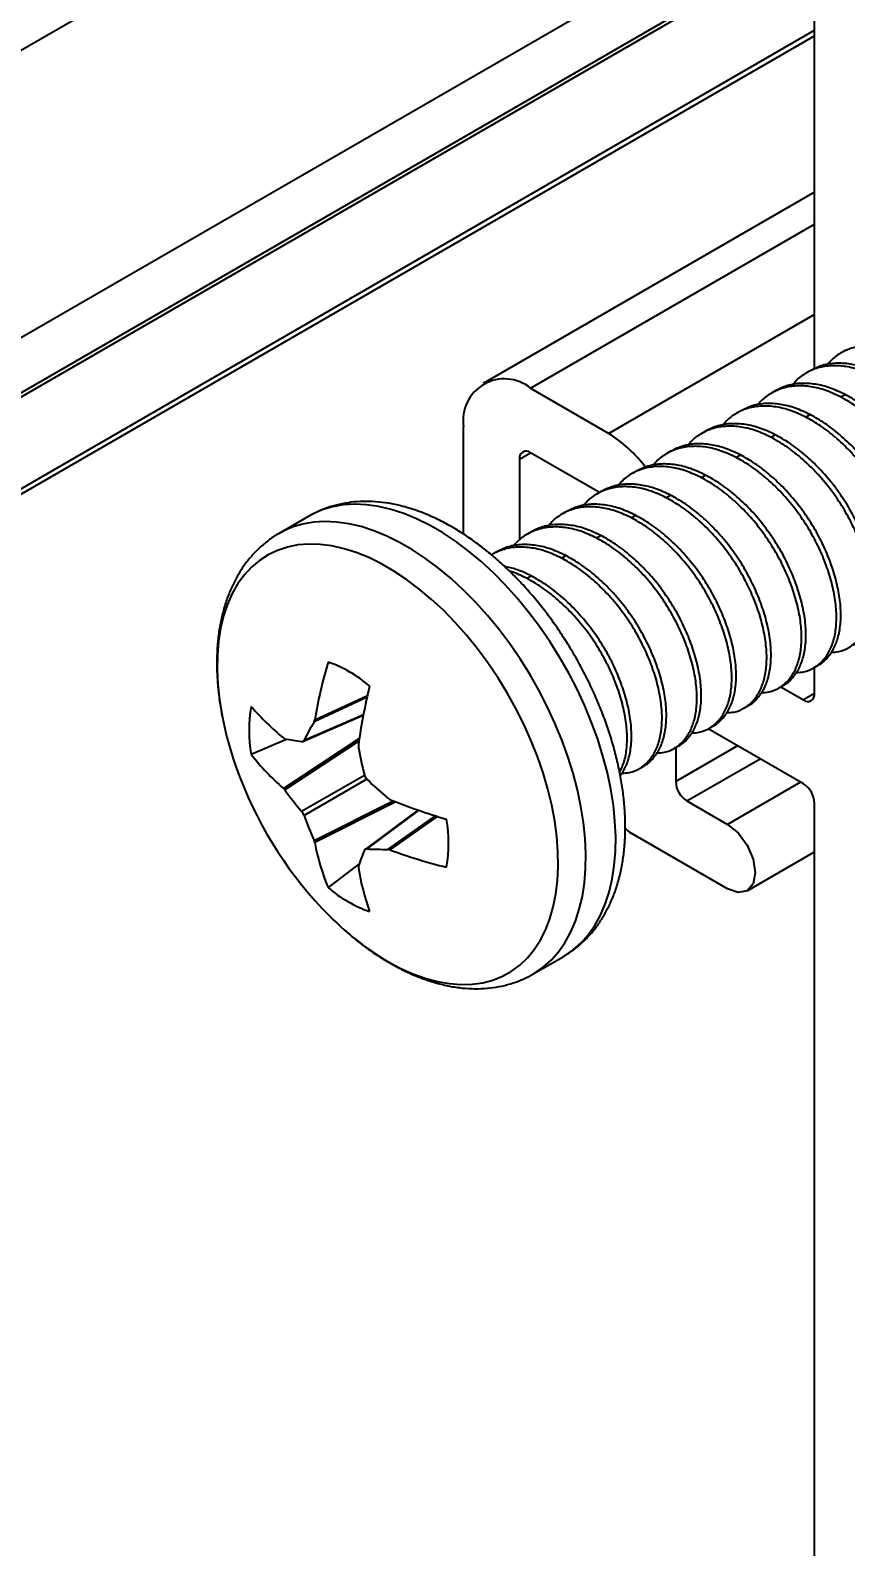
# Model space of a CAD drawing. Extents: x 0 to 11.1, y -12.5 to 0.1.
# Drawn here: x 7.854 to 8.37, y -9.421 to -8.462 of the extents above; entities that cross this region are included whole.
import ezdxf
from ezdxf import colors
from ezdxf.entities.mleader import LeaderData, LeaderLine
from ezdxf.math import Vec2, Vec3

# ---------------------------------------------------------------- set-up
doc = ezdxf.new("R2010")
doc.units = 0
doc.header["$LTSCALE"] = 0.5
doc.header["$MEASUREMENT"] = 0
for name, color, linetype in [('Dimension', 10, 'CONTINUOUS'), ('FAB DWG', 221, 'CONTINUOUS'), ('Hardware', 242, 'CONTINUOUS'), ('Housing', 150, 'CONTINUOUS')]:
    doc.layers.add(name, color=color, linetype=linetype)
doc.styles.get("Standard").update_dxf_attribs({"font": 'arial.ttf'})

msp = doc.modelspace()

# ---------------------------------------------------------------- linework, layer by layer
at = {"layer": 'Dimension', "transparency": 16777216}
msp.add_open_spline([(7.91004, -4.92992), (9.6778, -5.28348), (9.98841, -6.83651), (10.29902, -8.38954), (11.12317, -8.82858)], degree=3, knots=[0, 0, 0, 0, 1, 1.757055, 1.757055, 1.757055, 1.757055], dxfattribs=at)
at = {"layer": 'Hardware', "linetype": 'Continuous', "lineweight": 25, "transparency": 16777216}
for p, q in [((8.37034, -8.66402), (8.36758, -8.66561)), ((8.34825, -8.67678), (8.34548, -8.67837)), ((8.32615, -8.68953), (8.32339, -8.69113)), ((8.36718, -8.69357), (8.36994, -8.69198)), ((8.30405, -8.70229), (8.30129, -8.70388)), ((8.34508, -8.70633), (8.34784, -8.70474)), ((8.28196, -8.71505), (8.27919, -8.71664)), ((8.32298, -8.71909), (8.32575, -8.71749)), ((8.25986, -8.7278), (8.2571, -8.7294)), ((8.30089, -8.73184), (8.30365, -8.73025)), ((8.23776, -8.74056), (8.235, -8.74215)), ((8.27879, -8.7446), (8.28155, -8.74301)), ((8.21566, -8.75331), (8.2129, -8.75491)), ((8.25669, -8.75736), (8.25945, -8.75576)), ((8.03036, -8.76907), (8.01145, -8.77998)), ((8.19357, -8.76607), (8.1908, -8.76767)), ((8.2346, -8.77011), (8.23736, -8.76852)), ((8.17147, -8.77883), (8.16871, -8.78042)), ((8.2125, -8.78287), (8.21526, -8.78127)), ((8.14937, -8.79158), (8.14661, -8.79318)), ((8.1904, -8.79563), (8.19316, -8.79403)), ((8.1683, -8.80838), (8.17107, -8.80679)), ((8.35014, -8.86505), (8.3529, -8.86346)), ((8.32804, -8.87781), (8.3308, -8.87621)), ((8.06716, -8.88363), (8.03366, -8.89924)), ((8.03408, -8.89803), (8.06741, -8.88249)), ((8.02649, -8.91164), (8.0648, -8.89508)), ((8.02728, -8.91085), (8.06489, -8.89459)), ((8.30594, -8.89056), (8.30871, -8.88897)), ((8.28385, -8.90332), (8.28661, -8.90172)), ((8.01667, -8.91019), (7.99382, -8.91984)), ((8.01425, -8.94138), (8.0623, -8.90982)), ((8.06205, -8.91157), (8.01514, -8.94238)), ((8.26175, -8.91608), (8.26451, -8.91448)), ((8.02575, -8.95588), (8.0655, -8.93293)), ((8.06703, -8.93557), (8.02728, -8.95852)), ((8.23965, -8.92883), (8.24241, -8.92724)), ((8.03366, -8.97445), (8.08381, -8.94924)), ((8.08545, -8.94989), (8.03408, -8.97572)), ((8.09946, -8.95509), (8.06595, -8.97999)), ((8.09993, -8.95526), (8.06703, -8.9797)), ((8.08027, -8.97998), (8.11055, -8.95877)), ((8.11166, -8.95912), (8.08153, -8.98023)), ((8.06229, -8.98924), (8.04252, -9.00419)), ((8.17244, -9.05885), (8.19135, -9.04794))]:
    msp.add_line(p, q, dxfattribs=at)
at = {"layer": 'Hardware', "linetype": 'Continuous', "lineweight": 25, "transparency": 16777216, "flags": 128}
for points in [[(8.19135, -9.04794), (8.19208, -9.04751), (8.19762, -9.0437), (8.20271, -9.03919), (8.20733, -9.03399), (8.21144, -9.02815), (8.21502, -9.02168), (8.21806, -9.01461), (8.22055, -9.007), (8.22246, -8.99887), (8.22379, -8.99027), (8.22453, -8.98124), (8.22468, -8.97184), (8.22423, -8.9621), (8.2232, -8.95209), (8.22158, -8.94185), (8.21938, -8.93143), (8.21661, -8.9209), (8.2133, -8.9103), (8.20945, -8.89969), (8.20508, -8.88912), (8.20023, -8.87866), (8.1949, -8.86836), (8.18914, -8.85826), (8.18298, -8.84842), (8.17643, -8.8389), (8.16955, -8.82974), (8.16235, -8.82099), (8.15489, -8.8127), (8.1472, -8.80491), (8.13932, -8.79765), (8.1313, -8.79098), (8.12316, -8.78492), (8.11496, -8.7795), (8.10674, -8.77475), (8.09855, -8.77071), (8.09041, -8.76738), (8.08238, -8.76478), (8.0745, -8.76294), (8.06681, -8.76185), (8.05935, -8.76153), (8.05216, -8.76198), (8.04528, -8.76318), (8.03873, -8.76515), (8.03256, -8.76787), (8.03036, -8.76907)], [(8.17256, -9.05879), (8.17317, -9.05842), (8.17872, -9.05461), (8.18381, -9.0501), (8.18842, -9.04491), (8.19253, -9.03906), (8.19612, -9.03259), (8.19916, -9.02553), (8.20164, -9.01791), (8.20355, -9.00978), (8.20488, -9.00118), (8.20562, -8.99216), (8.20577, -8.98275), (8.20533, -8.97302), (8.20429, -8.963), (8.20267, -8.95276), (8.20047, -8.94235), (8.19771, -8.93181), (8.19439, -8.92121), (8.19054, -8.9106), (8.18618, -8.90004), (8.18132, -8.88958), (8.176, -8.87927), (8.17024, -8.86917), (8.16407, -8.85934), (8.15753, -8.84981), (8.15064, -8.84065), (8.14345, -8.83191), (8.13599, -8.82361), (8.1283, -8.81582), (8.12042, -8.80857), (8.11239, -8.80189), (8.10426, -8.79583), (8.09606, -8.79041), (8.08784, -8.78567), (8.07964, -8.78162), (8.0715, -8.77829), (8.06348, -8.7757), (8.0556, -8.77385), (8.04791, -8.77277), (8.04045, -8.77244), (8.03325, -8.77289), (8.02637, -8.7741), (8.01983, -8.77607), (8.01366, -8.77878), (8.01165, -8.77987)], [(8.08025, -9.05089), (8.08823, -9.05515), (8.09616, -9.05871), (8.104, -9.06155), (8.11172, -9.06365), (8.11926, -9.06499), (8.1266, -9.06558), (8.13367, -9.0654), (8.14046, -9.06447), (8.14692, -9.06278), (8.15301, -9.06034), (8.15871, -9.05717), (8.16397, -9.05329), (8.16878, -9.04871), (8.17311, -9.04346), (8.17693, -9.03758), (8.18022, -9.03108), (8.18297, -9.02401), (8.18515, -9.0164), (8.18676, -9.00831), (8.18779, -8.99976), (8.18823, -8.99081), (8.18809, -8.98151), (8.18735, -8.97191), (8.18603, -8.96206), (8.18413, -8.95201), (8.18166, -8.94182), (8.17864, -8.93154), (8.17508, -8.92124), (8.17101, -8.91096), (8.16644, -8.90077), (8.1614, -8.89071), (8.15591, -8.88085), (8.15001, -8.87123), (8.14373, -8.86192), (8.13711, -8.85296), (8.13017, -8.84439), (8.12296, -8.83627), (8.11552, -8.82865), (8.10788, -8.82155), (8.10009, -8.81503), (8.0922, -8.80912), (8.08424, -8.80384), (8.07626, -8.79923), (8.0683, -8.79532), (8.0604, -8.79212), (8.05262, -8.78965), (8.04498, -8.78793), (8.03754, -8.78696), (8.03033, -8.78676), (8.02339, -8.78731), (8.01677, -8.78862), (8.01049, -8.79069), (8.00459, -8.79349), (7.9991, -8.79702), (7.99406, -8.80126), (7.98949, -8.80617), (7.98541, -8.81174), (7.98185, -8.81794), (7.97883, -8.82473), (7.97637, -8.83207), (7.97447, -8.83993), (7.97315, -8.84825), (7.97241, -8.85701), (7.97226, -8.86614), (7.97271, -8.8756), (7.97374, -8.88533), (7.97535, -8.89529), (7.97618, -8.89944)]]:
    msp.add_lwpolyline(points, dxfattribs=at)
at = {"layer": 'Hardware', "linetype": 'Continuous', "lineweight": 25, "transparency": 16777216}
for centre, radius, start, end in [((8.33494, -8.94807), 0.305, 163.48709, 170.55642), ((8.01445, -8.94036), 0.08382, 49.57588, 70.4295), ((8.43588, -8.96544), 0.37769, 166.38813, 172.16974), ((8.07628, -8.90467), 0.08384, 169.57488, 190.42512), ((8.1151, -8.78591), 0.15949, 220.50261, 230.77939), ((8.19067, -8.85388), 0.21928, 191.9912, 198.28578), ((8.25915, -9.0308), 0.26106, 149.73919, 152.64784), ((8.0528, -8.71992), 0.19371, 258.78961, 261.97261), ((8.38578, -8.85507), 0.32961, 190.5576, 193.66222), ((8.22388, -8.84325), 0.25415, 198.21101, 221.78361), ((8.11257, -8.82771), 0.15029, 217.807, 229.14315), ((8.29458, -8.69712), 0.3296, 226.33839, 229.44298), ((8.22171, -8.79094), 0.25614, 216.24621, 220.08722), ((8.22405, -8.59852), 0.37771, 247.83263, 253.6137), ((8.26812, -8.87127), 0.25616, 199.91328, 203.75413), ((8.03504, -8.97606), 0.08384, 349.57488, 10.42512), ((8.18171, -8.9474), 0.15033, 190.85914, 202.19415), ((8.24513, -9.05303), 0.19369, 158.03515, 161.21889), ((8.07906, -8.71889), 0.26109, 267.35874, 270.2668), ((8.18862, -8.69464), 0.305, 249.44617, 256.51507), ((8.21917, -8.96611), 0.15953, 189.22321, 199.49908), ((8.19659, -8.86816), 0.2172, 221.68335, 228.53644), ((8.09687, -8.94038), 0.08382, 229.57588, 250.4295), ((8.16787, -8.90141), 0.17327, 228.37008, 239.62129)]:
    msp.add_arc(centre, radius, start, end, dxfattribs=at)
for points, knots in [([(8.41137, -8.66806), (8.40825, -8.6666), (8.40192, -8.66365), (8.39249, -8.66135), (8.38335, -8.66079), (8.37481, -8.66216), (8.3673, -8.66547), (8.36199, -8.66919), (8.35965, -8.67226), (8.359, -8.67311)], [0, 0, 0, 0, 0.151926, 0.308348, 0.467462, 0.627264, 0.785696, 0.940807, 1, 1, 1, 1]), ([(8.38927, -8.68082), (8.38616, -8.67936), (8.37982, -8.6764), (8.3704, -8.67411), (8.36125, -8.67355), (8.35271, -8.67491), (8.3452, -8.67823), (8.33989, -8.68195), (8.33755, -8.68501), (8.3369, -8.68586)], [0, 0, 0, 0, 0.151926, 0.308348, 0.467462, 0.627264, 0.785696, 0.940807, 1, 1, 1, 1]), ([(8.39204, -8.67922), (8.38892, -8.67777), (8.38259, -8.67481), (8.37316, -8.67251), (8.36402, -8.67197), (8.35552, -8.67324), (8.35065, -8.67563), (8.34826, -8.6768)], [0, 0, 0, 0, 0.194506, 0.394769, 0.598478, 0.803067, 1, 1, 1, 1]), ([(8.36718, -8.69357), (8.36406, -8.69212), (8.35773, -8.68916), (8.3483, -8.68686), (8.33915, -8.6863), (8.33061, -8.68767), (8.3231, -8.69099), (8.31779, -8.69471), (8.31545, -8.69777), (8.31481, -8.69862)], [0, 0, 0, 0, 0.151926, 0.308348, 0.467462, 0.627264, 0.785696, 0.940807, 1, 1, 1, 1]), ([(8.36994, -8.69198), (8.36682, -8.69052), (8.36049, -8.68757), (8.35106, -8.68526), (8.34192, -8.68473), (8.33342, -8.68599), (8.32855, -8.68839), (8.32616, -8.68956)], [0, 0, 0, 0, 0.194506, 0.394769, 0.598478, 0.803067, 1, 1, 1, 1]), ([(8.40531, -8.82972), (8.40697, -8.82964), (8.4111, -8.82943), (8.41671, -8.82696), (8.42204, -8.82273), (8.42622, -8.81687), (8.42917, -8.80959), (8.43078, -8.80088), (8.43093, -8.79096), (8.4296, -8.78017), (8.42686, -8.76895), (8.42286, -8.75766), (8.41769, -8.74642), (8.4113, -8.73538), (8.40373, -8.72473), (8.39521, -8.71486), (8.38605, -8.70621), (8.37663, -8.6989), (8.3703, -8.69533), (8.36718, -8.69357)], [0, 0, 0, 0, 0.0407131, 0.1015725, 0.1611559, 0.2190628, 0.2780689, 0.3385827, 0.3998797, 0.4611766, 0.5216904, 0.5806966, 0.6386035, 0.6981869, 0.7590462, 0.8204315, 0.8815527, 0.9416399, 1, 1, 1, 1]), ([(8.41918, -8.82516), (8.41924, -8.82514), (8.4214, -8.82428), (8.42473, -8.821), (8.429, -8.81532), (8.43192, -8.80799), (8.43354, -8.79929), (8.4337, -8.78936), (8.43236, -8.77858), (8.42962, -8.76735), (8.42562, -8.75606), (8.42046, -8.74482), (8.41406, -8.73378), (8.40649, -8.72313), (8.39797, -8.71327), (8.38882, -8.70461), (8.37939, -8.69731), (8.37306, -8.69374), (8.36994, -8.69198)], [0, 0, 0, 0, 0.001968, 0.068157, 0.132484, 0.198032, 0.265254, 0.333347, 0.40144, 0.468662, 0.53421, 0.598537, 0.664726, 0.732333, 0.800523, 0.868421, 0.93517, 1, 1, 1, 1]), ([(8.34508, -8.70633), (8.34196, -8.70487), (8.33563, -8.70192), (8.3262, -8.69962), (8.31705, -8.69906), (8.30852, -8.70043), (8.30101, -8.70374), (8.2957, -8.70746), (8.29336, -8.71053), (8.29271, -8.71137)], [0, 0, 0, 0, 0.151926, 0.308348, 0.467462, 0.627264, 0.785696, 0.940807, 1, 1, 1, 1]), ([(8.34784, -8.70474), (8.34472, -8.70328), (8.33839, -8.70032), (8.32896, -8.69802), (8.31983, -8.69748), (8.31132, -8.69875), (8.30645, -8.70114), (8.30407, -8.70232)], [0, 0, 0, 0, 0.194506, 0.394769, 0.598478, 0.803067, 1, 1, 1, 1]), ([(8.39708, -8.83792), (8.39714, -8.83789), (8.3993, -8.83703), (8.40263, -8.83375), (8.4069, -8.82807), (8.40983, -8.82075), (8.41144, -8.81205), (8.4116, -8.80212), (8.41027, -8.79133), (8.40752, -8.78011), (8.40352, -8.76882), (8.39836, -8.75758), (8.39197, -8.74654), (8.38439, -8.73589), (8.37587, -8.72603), (8.36672, -8.71737), (8.35729, -8.71007), (8.35096, -8.7065), (8.34784, -8.70474)], [0, 0, 0, 0, 0.001968, 0.068157, 0.132484, 0.198032, 0.265254, 0.333347, 0.40144, 0.468662, 0.53421, 0.598537, 0.664726, 0.732333, 0.800523, 0.868421, 0.93517, 1, 1, 1, 1]), ([(8.32298, -8.71909), (8.31986, -8.71763), (8.31353, -8.71467), (8.30411, -8.71238), (8.29496, -8.71181), (8.28642, -8.71318), (8.27891, -8.7165), (8.2736, -8.72022), (8.27126, -8.72328), (8.27061, -8.72413)], [0, 0, 0, 0, 0.151926, 0.308348, 0.467462, 0.627264, 0.785696, 0.940807, 1, 1, 1, 1]), ([(8.32575, -8.71749), (8.32263, -8.71604), (8.3163, -8.71308), (8.30687, -8.71078), (8.29773, -8.71024), (8.28923, -8.71151), (8.28436, -8.7139), (8.28197, -8.71507)], [0, 0, 0, 0, 0.194506, 0.394769, 0.598478, 0.803067, 1, 1, 1, 1]), ([(8.38322, -8.84248), (8.38487, -8.8424), (8.389, -8.84219), (8.39461, -8.83971), (8.39994, -8.83549), (8.40412, -8.82963), (8.40707, -8.82235), (8.40868, -8.81364), (8.40884, -8.80371), (8.4075, -8.79293), (8.40476, -8.78171), (8.40076, -8.77041), (8.3956, -8.75917), (8.3892, -8.74814), (8.38163, -8.73748), (8.37311, -8.72762), (8.36396, -8.71897), (8.35453, -8.71166), (8.3482, -8.70809), (8.34508, -8.70633)], [0, 0, 0, 0, 0.040713, 0.101572, 0.161156, 0.219063, 0.278069, 0.338583, 0.39988, 0.461177, 0.52169, 0.580697, 0.638603, 0.698187, 0.759046, 0.820431, 0.881553, 0.94164, 1, 1, 1, 1]), ([(8.30089, -8.73184), (8.29777, -8.73039), (8.29144, -8.72743), (8.28201, -8.72513), (8.27286, -8.72457), (8.26432, -8.72594), (8.25681, -8.72926), (8.2515, -8.73297), (8.24916, -8.73604), (8.24852, -8.73689)], [0, 0, 0, 0, 0.151926, 0.308348, 0.467462, 0.627264, 0.785696, 0.940807, 1, 1, 1, 1]), ([(8.30365, -8.73025), (8.30053, -8.72879), (8.2942, -8.72583), (8.28477, -8.72353), (8.27563, -8.723), (8.26713, -8.72426), (8.26226, -8.72665), (8.25987, -8.72783)], [0, 0, 0, 0, 0.194506, 0.394769, 0.598478, 0.803067, 1, 1, 1, 1]), ([(8.36112, -8.85523), (8.36278, -8.85515), (8.3669, -8.85495), (8.37252, -8.85247), (8.37784, -8.84824), (8.38202, -8.84239), (8.38497, -8.83511), (8.38658, -8.8264), (8.38674, -8.81647), (8.38541, -8.80568), (8.38266, -8.79446), (8.37866, -8.78317), (8.3735, -8.77193), (8.36711, -8.76089), (8.35954, -8.75024), (8.35101, -8.74038), (8.34186, -8.73172), (8.33243, -8.72442), (8.3261, -8.72085), (8.32298, -8.71909)], [0, 0, 0, 0, 0.040713, 0.101572, 0.161156, 0.219063, 0.278069, 0.338583, 0.39988, 0.461177, 0.52169, 0.580697, 0.638603, 0.698187, 0.759046, 0.820431, 0.881553, 0.94164, 1, 1, 1, 1]), ([(8.37498, -8.85067), (8.37505, -8.85065), (8.37721, -8.84979), (8.38053, -8.84651), (8.38481, -8.84083), (8.38773, -8.8335), (8.38935, -8.8248), (8.3895, -8.81488), (8.38817, -8.80409), (8.38543, -8.79287), (8.38143, -8.78157), (8.37626, -8.77034), (8.36987, -8.7593), (8.3623, -8.74865), (8.35378, -8.73878), (8.34462, -8.73013), (8.3352, -8.72282), (8.32887, -8.71925), (8.32575, -8.71749)], [0, 0, 0, 0, 0.001968, 0.068157, 0.132484, 0.198032, 0.265254, 0.333347, 0.40144, 0.468662, 0.53421, 0.598537, 0.664726, 0.732333, 0.800523, 0.868421, 0.93517, 1, 1, 1, 1]), ([(8.33902, -8.86799), (8.34068, -8.86791), (8.34481, -8.8677), (8.35042, -8.86522), (8.35575, -8.861), (8.35993, -8.85514), (8.36288, -8.84786), (8.36449, -8.83915), (8.36464, -8.82923), (8.36331, -8.81844), (8.36057, -8.80722), (8.35657, -8.79593), (8.3514, -8.78469), (8.34501, -8.77365), (8.33744, -8.763), (8.32892, -8.75313), (8.31976, -8.74448), (8.31034, -8.73717), (8.30401, -8.7336), (8.30089, -8.73184)], [0, 0, 0, 0, 0.040713, 0.101572, 0.161156, 0.219063, 0.278069, 0.338583, 0.39988, 0.461177, 0.52169, 0.580697, 0.638603, 0.698187, 0.759046, 0.820431, 0.881553, 0.94164, 1, 1, 1, 1]), ([(8.35289, -8.86343), (8.35295, -8.86341), (8.35511, -8.86255), (8.35844, -8.85926), (8.36271, -8.85359), (8.36563, -8.84626), (8.36725, -8.83756), (8.3674, -8.82763), (8.36607, -8.81685), (8.36333, -8.80562), (8.35933, -8.79433), (8.35417, -8.78309), (8.34777, -8.77205), (8.3402, -8.7614), (8.33168, -8.75154), (8.32253, -8.74288), (8.3131, -8.73558), (8.30677, -8.73201), (8.30365, -8.73025)], [0, 0, 0, 0, 0.001968, 0.068157, 0.132484, 0.198032, 0.265254, 0.333347, 0.40144, 0.468662, 0.53421, 0.598537, 0.664726, 0.732333, 0.800523, 0.868421, 0.93517, 1, 1, 1, 1]), ([(8.27879, -8.7446), (8.27567, -8.74314), (8.26934, -8.74018), (8.25991, -8.73789), (8.25076, -8.73733), (8.24222, -8.7387), (8.23471, -8.74201), (8.22941, -8.74573), (8.22706, -8.7488), (8.22642, -8.74964)], [0, 0, 0, 0, 0.151926, 0.308348, 0.467462, 0.627264, 0.785696, 0.940807, 1, 1, 1, 1]), ([(8.28155, -8.74301), (8.27843, -8.74155), (8.2721, -8.73859), (8.26267, -8.73629), (8.25354, -8.73575), (8.24503, -8.73702), (8.24016, -8.73941), (8.23777, -8.74058)], [0, 0, 0, 0, 0.194506, 0.394769, 0.598478, 0.803067, 1, 1, 1, 1]), ([(8.33079, -8.87619), (8.33085, -8.87616), (8.33301, -8.8753), (8.33634, -8.87202), (8.34061, -8.86634), (8.34354, -8.85901), (8.34515, -8.85032), (8.34531, -8.84039), (8.34398, -8.8296), (8.34123, -8.81838), (8.33723, -8.80709), (8.33207, -8.79585), (8.32567, -8.78481), (8.3181, -8.77416), (8.30958, -8.76429), (8.30043, -8.75564), (8.291, -8.74834), (8.28467, -8.74476), (8.28155, -8.74301)], [0, 0, 0, 0, 0.001968, 0.068157, 0.132484, 0.198032, 0.265254, 0.333347, 0.40144, 0.468662, 0.53421, 0.598537, 0.664726, 0.732333, 0.800523, 0.868421, 0.93517, 1, 1, 1, 1]), ([(8.25669, -8.75736), (8.25357, -8.7559), (8.24724, -8.75294), (8.23781, -8.75065), (8.22867, -8.75008), (8.22013, -8.75145), (8.21262, -8.75477), (8.20731, -8.75849), (8.20497, -8.76155), (8.20432, -8.7624)], [0, 0, 0, 0, 0.151926, 0.308348, 0.467462, 0.627264, 0.785696, 0.940807, 1, 1, 1, 1]), ([(8.25945, -8.75576), (8.25634, -8.7543), (8.25, -8.75135), (8.24057, -8.74905), (8.23144, -8.74851), (8.22293, -8.74977), (8.21807, -8.75217), (8.21568, -8.75334)], [0, 0, 0, 0, 0.194506, 0.394769, 0.598478, 0.803067, 1, 1, 1, 1]), ([(8.31693, -8.88075), (8.31858, -8.88066), (8.32271, -8.88046), (8.32832, -8.87798), (8.33365, -8.87376), (8.33783, -8.8679), (8.34078, -8.86062), (8.34239, -8.85191), (8.34255, -8.84198), (8.34121, -8.8312), (8.33847, -8.81997), (8.33447, -8.80868), (8.32931, -8.79744), (8.32291, -8.7864), (8.31534, -8.77575), (8.30682, -8.76589), (8.29767, -8.75723), (8.28824, -8.74993), (8.28191, -8.74636), (8.27879, -8.7446)], [0, 0, 0, 0, 0.0407131, 0.1015725, 0.1611559, 0.2190628, 0.2780689, 0.3385827, 0.3998797, 0.4611766, 0.5216904, 0.5806966, 0.6386035, 0.6981869, 0.7590462, 0.8204315, 0.8815527, 0.9416399, 1, 1, 1, 1]), ([(8.19146, -9.0478), (8.19305, -9.04686), (8.19666, -9.04471), (8.20183, -9.04061), (8.20701, -9.03569), (8.21172, -9.03018), (8.21595, -9.02413), (8.21969, -9.01754), (8.22293, -9.01044), (8.22563, -9.00283), (8.22779, -8.99476), (8.22939, -8.98627), (8.2304, -8.97739), (8.23084, -8.96818), (8.2307, -8.9587), (8.22998, -8.949), (8.2287, -8.93913), (8.22686, -8.92914), (8.2245, -8.91908), (8.22162, -8.90898), (8.21823, -8.89889), (8.21437, -8.88886), (8.21004, -8.87893), (8.20527, -8.86913), (8.20008, -8.85951), (8.1945, -8.85011), (8.18854, -8.84097), (8.18224, -8.83212), (8.17561, -8.82362), (8.16868, -8.81549), (8.16148, -8.80777), (8.15404, -8.8005), (8.14638, -8.79371), (8.13852, -8.78743), (8.13051, -8.78171), (8.12235, -8.77657), (8.11409, -8.77205), (8.10576, -8.76818), (8.09741, -8.765), (8.08907, -8.76253), (8.08081, -8.7608), (8.07267, -8.75983), (8.06472, -8.75962), (8.05702, -8.76016), (8.04961, -8.76144), (8.04254, -8.76344), (8.03617, -8.76591), (8.03235, -8.76802), (8.03063, -8.76897)], [0, 0, 0, 0, 0.01579, 0.035975, 0.056197, 0.076557, 0.097142, 0.118018, 0.139222, 0.160762, 0.182612, 0.204721, 0.227024, 0.249455, 0.271953, 0.294471, 0.316972, 0.339441, 0.361869, 0.384256, 0.406604, 0.428919, 0.451207, 0.473476, 0.495734, 0.51799, 0.54025, 0.562523, 0.584817, 0.607141, 0.629502, 0.65191, 0.674371, 0.69689, 0.719468, 0.742103, 0.764784, 0.787485, 0.810157, 0.832741, 0.855165, 0.877349, 0.899221, 0.920735, 0.941878, 0.962676, 0.983187, 1, 1, 1, 1]), ([(8.2346, -8.77011), (8.23148, -8.76865), (8.22514, -8.7657), (8.21572, -8.7634), (8.20657, -8.76284), (8.19803, -8.76421), (8.19052, -8.76753), (8.18521, -8.77124), (8.18287, -8.77431), (8.18222, -8.77516)], [0, 0, 0, 0, 0.151926, 0.308348, 0.467462, 0.627264, 0.785696, 0.940807, 1, 1, 1, 1]), ([(8.23736, -8.76852), (8.23424, -8.76706), (8.22791, -8.7641), (8.21848, -8.7618), (8.20934, -8.76126), (8.20084, -8.76253), (8.19597, -8.76492), (8.19358, -8.7661)], [0, 0, 0, 0, 0.194506, 0.394769, 0.598478, 0.803067, 1, 1, 1, 1]), ([(8.29483, -8.8935), (8.29648, -8.89342), (8.30061, -8.89322), (8.30622, -8.89074), (8.31155, -8.88651), (8.31573, -8.88065), (8.31868, -8.87338), (8.32029, -8.86467), (8.32045, -8.85474), (8.31912, -8.84395), (8.31637, -8.83273), (8.31237, -8.82144), (8.30721, -8.8102), (8.30081, -8.79916), (8.29324, -8.78851), (8.28472, -8.77865), (8.27557, -8.76999), (8.26614, -8.76269), (8.25981, -8.75912), (8.25669, -8.75736)], [0, 0, 0, 0, 0.040713, 0.101572, 0.161156, 0.219063, 0.278069, 0.338583, 0.39988, 0.461177, 0.52169, 0.580697, 0.638603, 0.698187, 0.759046, 0.820431, 0.881553, 0.94164, 1, 1, 1, 1]), ([(8.30869, -8.88894), (8.30875, -8.88892), (8.31092, -8.88806), (8.31424, -8.88478), (8.31852, -8.8791), (8.32144, -8.87177), (8.32306, -8.86307), (8.32321, -8.85314), (8.32188, -8.84236), (8.31913, -8.83114), (8.31513, -8.81984), (8.30997, -8.8086), (8.30358, -8.79757), (8.29601, -8.78691), (8.28748, -8.77705), (8.27833, -8.7684), (8.26891, -8.76109), (8.26257, -8.75752), (8.25945, -8.75576)], [0, 0, 0, 0, 0.001968, 0.068157, 0.132484, 0.198032, 0.265254, 0.333347, 0.40144, 0.468662, 0.53421, 0.598537, 0.664726, 0.732333, 0.800523, 0.868421, 0.93517, 1, 1, 1, 1]), ([(8.27273, -8.90626), (8.27439, -8.90618), (8.27851, -8.90597), (8.28413, -8.90349), (8.28946, -8.89927), (8.29364, -8.89341), (8.29658, -8.88613), (8.2982, -8.87742), (8.29835, -8.8675), (8.29702, -8.85671), (8.29427, -8.84549), (8.29027, -8.83419), (8.28511, -8.82296), (8.27872, -8.81192), (8.27115, -8.80127), (8.26262, -8.7914), (8.25347, -8.78275), (8.24405, -8.77544), (8.23771, -8.77187), (8.2346, -8.77011)], [0, 0, 0, 0, 0.040713, 0.101572, 0.161156, 0.219063, 0.278069, 0.338583, 0.39988, 0.461177, 0.52169, 0.580697, 0.638603, 0.698187, 0.759046, 0.820431, 0.881553, 0.94164, 1, 1, 1, 1]), ([(8.2866, -8.9017), (8.28666, -8.90167), (8.28882, -8.90082), (8.29215, -8.89753), (8.29642, -8.89185), (8.29934, -8.88453), (8.30096, -8.87583), (8.30111, -8.8659), (8.29978, -8.85512), (8.29704, -8.84389), (8.29304, -8.8326), (8.28787, -8.82136), (8.28148, -8.81032), (8.27391, -8.79967), (8.26539, -8.78981), (8.25623, -8.78115), (8.24681, -8.77385), (8.24048, -8.77028), (8.23736, -8.76852)], [0, 0, 0, 0, 0.001968, 0.068157, 0.132484, 0.198032, 0.265254, 0.333347, 0.40144, 0.468662, 0.53421, 0.598537, 0.664726, 0.732333, 0.800523, 0.868421, 0.93517, 1, 1, 1, 1]), ([(8.01173, -8.77989), (8.01137, -8.78008), (8.0089, -8.78135), (8.00471, -8.78434), (7.99921, -8.78884), (7.9942, -8.79398), (7.98964, -8.79967), (7.98557, -8.8059), (7.98199, -8.81265), (7.97893, -8.81992), (7.9764, -8.82768), (7.97442, -8.8359), (7.97302, -8.84452), (7.97219, -8.85352), (7.97195, -8.86282), (7.97228, -8.87238), (7.9732, -8.88214), (7.97446, -8.89106), (7.97566, -8.89676), (7.97615, -8.89911)], [0, 0, 0, 0, 0.010241, 0.069425, 0.128549, 0.187883, 0.247709, 0.308265, 0.36972, 0.432154, 0.495556, 0.559823, 0.62479, 0.69026, 0.756043, 0.821978, 0.887925, 0.953804, 1, 1, 1, 1]), ([(8.2125, -8.78287), (8.20938, -8.78141), (8.20305, -8.77845), (8.19362, -8.77616), (8.18447, -8.7756), (8.17593, -8.77696), (8.16842, -8.78028), (8.16311, -8.784), (8.16077, -8.78707), (8.16013, -8.78791)], [0, 0, 0, 0, 0.151926, 0.308348, 0.467462, 0.627264, 0.785696, 0.940807, 1, 1, 1, 1]), ([(8.21526, -8.78127), (8.21214, -8.77982), (8.20581, -8.77686), (8.19638, -8.77456), (8.18724, -8.77402), (8.17874, -8.77529), (8.17387, -8.77768), (8.17148, -8.77885)], [0, 0, 0, 0, 0.194506, 0.394769, 0.598478, 0.803067, 1, 1, 1, 1]), ([(8.2645, -8.91446), (8.26456, -8.91443), (8.26672, -8.91357), (8.27005, -8.91029), (8.27432, -8.90461), (8.27724, -8.89728), (8.27886, -8.88859), (8.27902, -8.87866), (8.27768, -8.86787), (8.27494, -8.85665), (8.27094, -8.84536), (8.26578, -8.83412), (8.25938, -8.82308), (8.25181, -8.81243), (8.24329, -8.80256), (8.23414, -8.79391), (8.22471, -8.7866), (8.21838, -8.78303), (8.21526, -8.78127)], [0, 0, 0, 0, 0.001968, 0.068157, 0.132484, 0.198032, 0.265254, 0.333347, 0.40144, 0.468662, 0.53421, 0.598537, 0.664726, 0.732333, 0.800523, 0.868421, 0.93517, 1, 1, 1, 1]), ([(8.1904, -8.79563), (8.18728, -8.79417), (8.18095, -8.79121), (8.17152, -8.78891), (8.16239, -8.78837), (8.15388, -8.78964), (8.14901, -8.79203), (8.14662, -8.7932)], [0, 0, 0, 0, 0.194506, 0.394769, 0.598478, 0.803067, 1, 1, 1, 1]), ([(8.19316, -8.79403), (8.19004, -8.79257), (8.18371, -8.78962), (8.17428, -8.78732), (8.16515, -8.78678), (8.15664, -8.78804), (8.15177, -8.79044), (8.14939, -8.79161)], [0, 0, 0, 0, 0.1945064, 0.3947694, 0.5984783, 0.8030672, 1, 1, 1, 1]), ([(8.25064, -8.91902), (8.25229, -8.91893), (8.25642, -8.91873), (8.26203, -8.91625), (8.26736, -8.91202), (8.27154, -8.90617), (8.27449, -8.89889), (8.2761, -8.89018), (8.27625, -8.88025), (8.27492, -8.86947), (8.27218, -8.85824), (8.26818, -8.84695), (8.26301, -8.83571), (8.25662, -8.82467), (8.24905, -8.81402), (8.24053, -8.80416), (8.23138, -8.7955), (8.22195, -8.7882), (8.21562, -8.78463), (8.2125, -8.78287)], [0, 0, 0, 0, 0.040713, 0.101572, 0.161156, 0.219063, 0.278069, 0.338583, 0.39988, 0.461177, 0.52169, 0.580697, 0.638603, 0.698187, 0.759046, 0.820431, 0.881553, 0.94164, 1, 1, 1, 1]), ([(8.17107, -8.80679), (8.16794, -8.80529), (8.16228, -8.80258), (8.15678, -8.80141), (8.15432, -8.80089)], [0, 0, 0, 0, 0.55236, 1, 1, 1, 1]), ([(8.22854, -8.93177), (8.23019, -8.93169), (8.23432, -8.93149), (8.23993, -8.92901), (8.24526, -8.92478), (8.24944, -8.91892), (8.25239, -8.91164), (8.254, -8.90293), (8.25416, -8.89301), (8.25282, -8.88222), (8.25008, -8.871), (8.24608, -8.85971), (8.24092, -8.84847), (8.23452, -8.83743), (8.22695, -8.82678), (8.21843, -8.81691), (8.20928, -8.80826), (8.19985, -8.80096), (8.19352, -8.79738), (8.1904, -8.79563)], [0, 0, 0, 0, 0.040713, 0.101572, 0.161156, 0.219063, 0.278069, 0.338583, 0.39988, 0.461177, 0.52169, 0.580697, 0.638603, 0.698187, 0.759046, 0.820431, 0.881553, 0.94164, 1, 1, 1, 1]), ([(8.2424, -8.92721), (8.24246, -8.92719), (8.24462, -8.92633), (8.24795, -8.92305), (8.25222, -8.91737), (8.25515, -8.91004), (8.25676, -8.90134), (8.25692, -8.89141), (8.25559, -8.88063), (8.25284, -8.86941), (8.24884, -8.85811), (8.24368, -8.84687), (8.23729, -8.83584), (8.22972, -8.82518), (8.22119, -8.81532), (8.21204, -8.80667), (8.20261, -8.79936), (8.19628, -8.79579), (8.19316, -8.79403)], [0, 0, 0, 0, 0.0019677, 0.0681568, 0.1324836, 0.1980315, 0.2652542, 0.3333469, 0.4014396, 0.4686623, 0.5342102, 0.598537, 0.6647261, 0.7323327, 0.8005235, 0.8684209, 0.9351698, 1, 1, 1, 1]), ([(8.1683, -8.80838), (8.16517, -8.8068), (8.16152, -8.80495), (8.15798, -8.8041), (8.15749, -8.80398)], [0, 0, 0, 0, 0.860558, 1, 1, 1, 1]), ([(8.22718, -8.93134), (8.22822, -8.92906), (8.23037, -8.92441), (8.23189, -8.91567), (8.23206, -8.90577), (8.23073, -8.89498), (8.22798, -8.88376), (8.22398, -8.87246), (8.21882, -8.86122), (8.21243, -8.85019), (8.20486, -8.83953), (8.19633, -8.82967), (8.18718, -8.82102), (8.17775, -8.81371), (8.17142, -8.81014), (8.1683, -8.80838)], [0, 0, 0, 0, 0.074049, 0.151664, 0.230284, 0.308904, 0.386519, 0.4622, 0.536472, 0.612894, 0.690952, 0.769685, 0.848079, 0.925147, 1, 1, 1, 1]), ([(8.22752, -8.9332), (8.22834, -8.93214), (8.23062, -8.92921), (8.23302, -8.92276), (8.23468, -8.91411), (8.23482, -8.90417), (8.23349, -8.89339), (8.23075, -8.88216), (8.22675, -8.87087), (8.22158, -8.85963), (8.21519, -8.84859), (8.20762, -8.83794), (8.1991, -8.82808), (8.18994, -8.81942), (8.18052, -8.81212), (8.17419, -8.80855), (8.17107, -8.80679)], [0, 0, 0, 0, 0.041016, 0.113475, 0.187785, 0.263057, 0.338329, 0.41264, 0.485099, 0.556208, 0.629376, 0.704111, 0.779491, 0.854548, 0.928334, 1, 1, 1, 1]), ([(8.02575, -8.91173), (8.02602, -8.91177), (8.02628, -8.91174), (8.02651, -8.91163), (8.02675, -8.91152), (8.02695, -8.91134), (8.02712, -8.9111), (8.02718, -8.91103), (8.02723, -8.91094), (8.02728, -8.91085)], [0, 0, 0, 0, 0.00003402465, 0.00003402465, 0.00003402465, 0.00006805017, 0.00006805017, 0.00006805017, 0.00007901772, 0.00007901772, 0.00007901772, 0.00007901772]), ([(8.0655, -8.93292), (8.0656, -8.93334), (8.06576, -8.93376), (8.06597, -8.93416), (8.06618, -8.93455), (8.06644, -8.93493), (8.06673, -8.93525), (8.06683, -8.93536), (8.06693, -8.93546), (8.06703, -8.93556)], [0, 0, 0, 0, 0.00003402465, 0.00003402465, 0.00003402465, 0.00006805017, 0.00006805017, 0.00006805017, 0.00007901772, 0.00007901772, 0.00007901772, 0.00007901772]), ([(8.02728, -8.95852), (8.02713, -8.95812), (8.02695, -8.95771), (8.02673, -8.95732), (8.02652, -8.95693), (8.02627, -8.95655), (8.02601, -8.9562), (8.02593, -8.95609), (8.02584, -8.95598), (8.02575, -8.95588)], [0, 0, 0, 0, 0.00003402465, 0.00003402465, 0.00003402465, 0.00006805017, 0.00006805017, 0.00006805017, 0.00007901772, 0.00007901772, 0.00007901772, 0.00007901772]), ([(8.06703, -8.9797), (8.06672, -8.97969), (8.06643, -8.97974), (8.06619, -8.97985), (8.06595, -8.97996), (8.06576, -8.98013), (8.06562, -8.98035), (8.06557, -8.98042), (8.06554, -8.9805), (8.0655, -8.98058)], [0, 0, 0, 0, 0.00003402465, 0.00003402465, 0.00003402465, 0.00006805017, 0.00006805017, 0.00006805017, 0.00007901772, 0.00007901772, 0.00007901772, 0.00007901772]), ([(8.05341, -9.03144), (8.05526, -9.03306), (8.05969, -9.03693), (8.0669, -9.04241), (8.07444, -9.04764), (8.07938, -9.05058), (8.0816, -9.05191)], [0, 0, 0, 0, 0.204058, 0.486579, 0.769846, 1, 1, 1, 1]), ([(8.0816, -9.05191), (8.08307, -9.05273), (8.08728, -9.05511), (8.0943, -9.05854), (8.10265, -9.06196), (8.111, -9.06466), (8.1193, -9.06664), (8.12748, -9.06786), (8.13549, -9.06832), (8.14329, -9.06802), (8.1508, -9.06698), (8.158, -9.06523), (8.16481, -9.06273), (8.16966, -9.06054), (8.17211, -9.05899), (8.17255, -9.05871)], [0, 0, 0, 0, 0.047348, 0.135908, 0.224513, 0.312858, 0.400673, 0.487651, 0.5735, 0.657995, 0.741041, 0.822689, 0.903131, 0.982667, 1, 1, 1, 1])]:
    msp.add_open_spline(points, degree=3, knots=knots, dxfattribs=at)
for points in [[(8.03366, -8.89924), (8.03386, -8.8989), (8.034, -8.89848), (8.03408, -8.89803)], [(8.01425, -8.90947), (8.01455, -8.90972), (8.01485, -8.90988), (8.01514, -8.90993)], [(8.06171, -8.91398), (8.06165, -8.91444), (8.06166, -8.91496), (8.06176, -8.91546)], [(8.01514, -8.94238), (8.01485, -8.94199), (8.01455, -8.94164), (8.01425, -8.94138)], [(8.08027, -8.94754), (8.08066, -8.94787), (8.0811, -8.94814), (8.08153, -8.94832)], [(8.03408, -8.97572), (8.034, -8.97534), (8.03386, -8.9749), (8.03366, -8.97445)], [(8.08153, -8.98023), (8.0811, -8.98006), (8.08066, -8.97998), (8.08027, -8.97998)], [(8.06176, -8.99067), (8.06166, -8.99095), (8.06165, -8.9913), (8.06171, -8.99167)]]:
    msp.add_open_spline(points, degree=3, dxfattribs=at)
at = {"layer": 'Housing', "transparency": 16777216}
for p, q in [((8.35063, -8.67566), (8.35063, -7.72696)), ((6.93161, -9.00309), (8.35063, -8.1839)), ((8.35063, -8.36599), (6.93161, -9.18517)), ((6.93161, -9.21998), (8.35063, -8.40079)), ((8.35063, -8.40348), (6.93161, -9.22266)), ((6.93161, -9.28071), (8.35063, -8.46152)), ((6.93161, -9.28409), (8.35063, -8.4649)), ((8.35063, -8.56393), (8.14076, -8.68509)), ((8.17076, -8.68806), (8.35063, -8.58422)), ((8.35063, -8.64137), (8.22026, -8.71663)), ((8.17076, -8.68806), (8.22026, -8.71663)), ((8.12833, -8.78039), (8.12833, -8.71256)), ((8.16369, -8.73297), (8.17076, -8.72889)), ((8.16369, -8.73297), (8.16369, -8.7839)), ((8.21444, -8.7541), (8.17076, -8.72889)), ((8.35063, -8.88131), (8.35063, -8.86475)), ((8.32923, -8.87712), (8.34356, -8.88539)), ((8.35063, -8.88131), (8.34356, -8.88539)), ((8.34356, -8.93847), (8.28326, -8.90366)), ((8.30193, -8.91444), (8.26268, -8.9371)), ((8.26268, -8.9155), (8.26268, -8.9371)), ((8.26975, -8.94934), (8.31608, -8.9226)), ((8.34171, -8.9374), (8.29539, -8.96414)), ((8.26975, -8.94934), (8.29539, -8.96414)), ((8.35063, -10.06251), (8.35063, -8.95071)), ((8.29539, -9.00497), (8.2344, -8.96976)), ((8.30788, -9.0062), (8.35063, -8.98153))]:
    msp.add_line(p, q, dxfattribs=at)
at = {"layer": 'Housing', "transparency": 16777216, "flags": 128}
msp.add_lwpolyline([(8.29539, -8.96414), (8.30215, -8.9696), (8.30789, -8.97734), (8.31172, -8.98617), (8.31306, -8.99476), (8.31172, -9.00179), (8.30789, -9.0062), (8.30215, -9.00732), (8.29539, -9.00497)], dxfattribs=at)
at = {"layer": 'Housing', "transparency": 16777216}
for centre, radius, start, end in [((8.1542, -8.70836), 0.0262, 50.79671, 189.21404), ((8.17057, -8.79431), 0.09221, 37.66022, 57.39452), ((8.168, -8.73227), 0.00437, 50.79671, 189.21404), ((8.34632, -8.88201), 0.00437, 230.79671, 9.21404), ((8.27803, -8.9364), 0.01537, 182.60548, 237.39452), ((8.33528, -8.95141), 0.01537, 2.60548, 57.39452), ((8.24268, -8.95681), 0.01537, 219.13917, 237.39452)]:
    msp.add_arc(centre, radius, start, end, dxfattribs=at)

# ---------------------------------------------------------------- leaders
at = {"layer": 'FAB DWG', "transparency": 16777216}
ml = msp.add_multileader_mtext('Standard', dxfattribs=at)
ml.set_content('HW83201 (x2)\\PHW08320 (x2)', color=256)
ml.set_leader_properties()
ml.build(insert=Vec2(0, 0))
ml.multileader.update_dxf_attribs({"text_right_attachment_type": 2, "dogleg_length": 0.36, "arrow_head_size": 0.25})
ctx = ml.context
ctx.base_point, ctx.char_height, ctx.arrow_head_size, ctx.landing_gap_size, ctx.plane_origin = Vec3(8.40351, -10.83528), 0.25, 0.25, 0.09, Vec3(10.40616, -10.80024)
ctx.right_attachment = 2
notes = []
notes.append((ctx, [(1, (1, 1, 0), (8.04351, -10.83528), (1, 0), 0.36, [(1, [(8.43881, -8.8142), (9.17524, -8.34042)], 0, [])])]))
ctx.mtext.insert, ctx.mtext.flow_direction = Vec3(8.49351, -10.67353), 5
for ctx, leaders in notes:
    for number, flags, end, landing, length, lines in leaders:
        leader = LeaderData()
        leader.index, (leader.has_last_leader_line, leader.has_dogleg_vector, leader.attachment_direction) = number, flags
        leader.last_leader_point, leader.dogleg_vector, leader.dogleg_length = Vec3(end), Vec3(landing), length
        for number, points, colour, breaks in lines:
            line = LeaderLine()
            line.index, line.vertices, line.color, line.breaks = number, Vec3.list(points), colors.encode_raw_color(colour), breaks
            leader.lines.append(line)
        ctx.leaders.append(leader)

doc.saveas('drawing.dxf')
